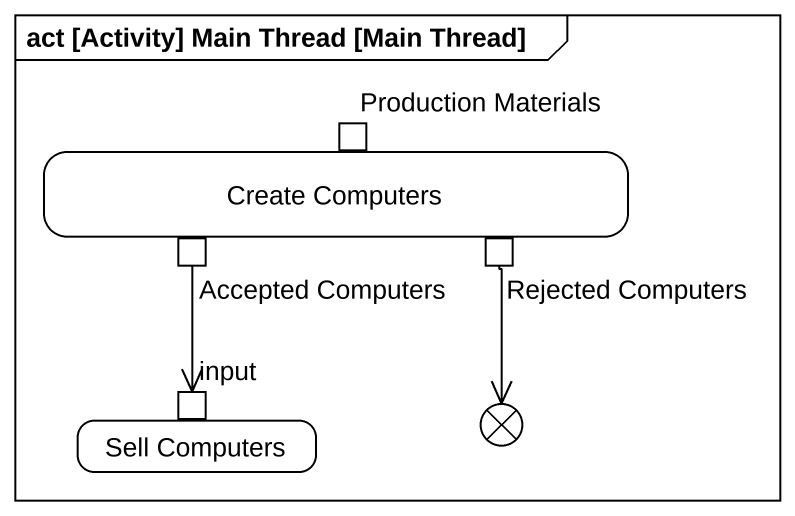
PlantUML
@startuml
mainframe act [Activity] Main Thread [Main Thread]
hide empty description
state "Create Computers" as Create_Computers {
  state "Production Materials" as Production_Materials <<inputPin>>
  state "Accepted Computers" as Accepted_Computers <<outputPin>>
  state "Rejected Computers" as Rejected_Computers <<outputPin>>
}
state "Sell Computers" as Sell_Computers {
  state input <<inputPin>>
}
state flowfinal1 <<end>>
Accepted_Computers --> input
Rejected_Computers --> flowfinal1
@enduml
